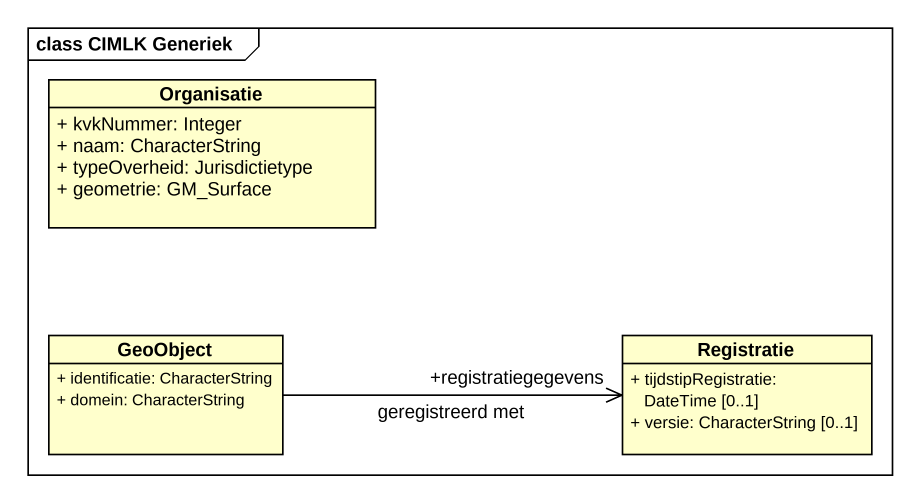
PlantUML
@startuml
mainframe class CIMLK Generiek
hide circle
hide empty members
skinparam classAttributeIconSize 0
class Organisatie {
  + kvkNummer: Integer
  + naam: CharacterString
  + typeOverheid: Jurisdictietype
  + geometrie: GM_Surface
}
class GeoObject {
  + identificatie: CharacterString
  + domein: CharacterString
}
class Registratie {
  + tijdstipRegistratie: DateTime [0..1]
  + versie: CharacterString [0..1]
}
GeoObject -right-> "+registratiegegevens" Registratie : geregistreerd met
@enduml
